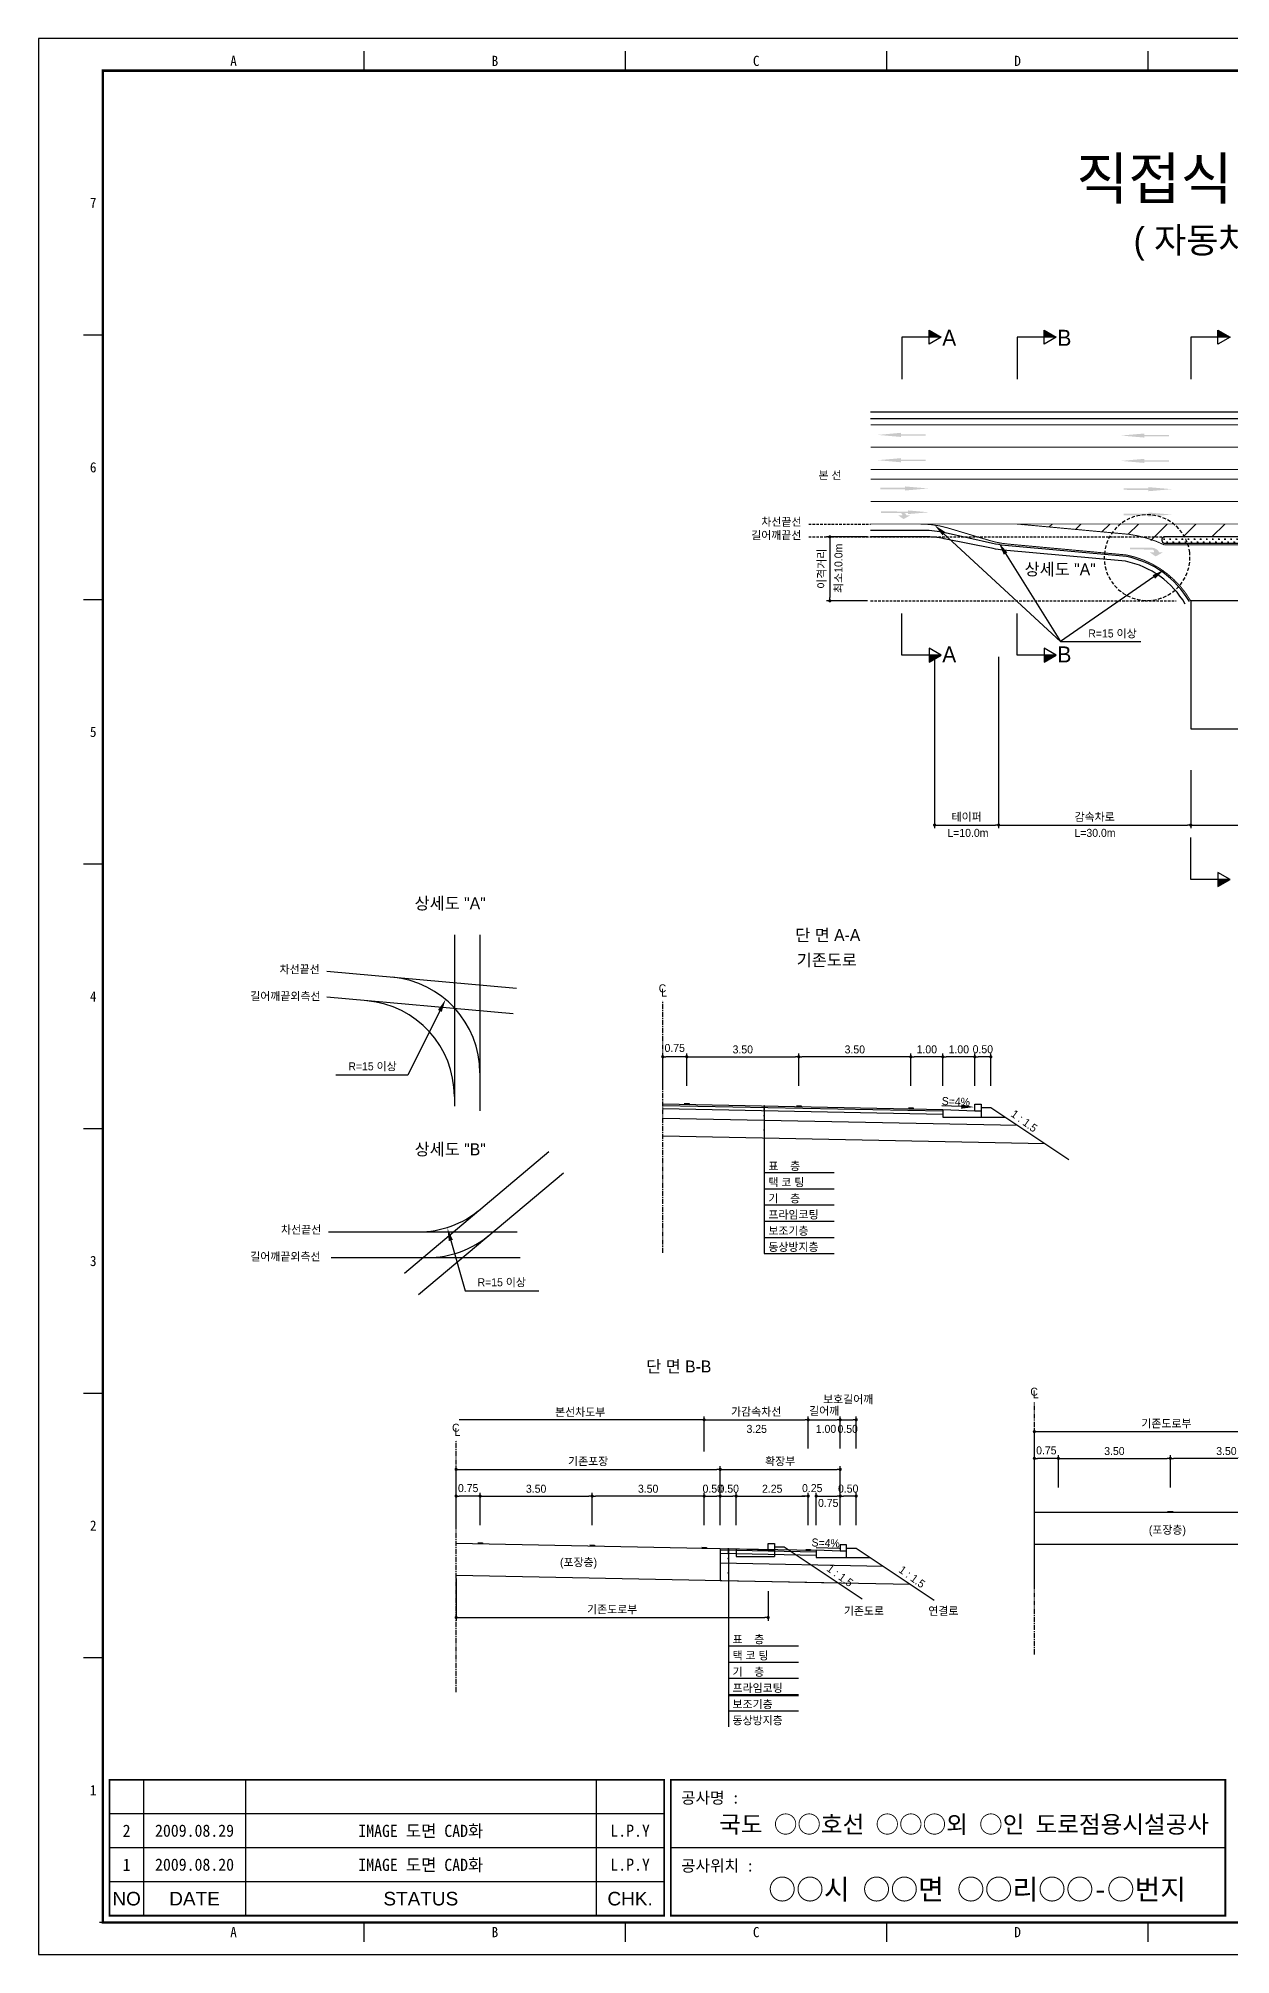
# Model space of a CAD drawing. Header units: millimetres. Extents: x 462 to 886, y -8 to 291.
# Drawn here: x 462.3 to 648.6, y -8.2 to 291.2 of the extents above; entities that cross this region are included whole.
import ezdxf
from ezdxf.enums import TextEntityAlignment as Align

# ---------------------------------------------------------------- set-up
doc = ezdxf.new("R2010")
doc.units = ezdxf.units.MM
doc.header["$LTSCALE"] = 0.25
doc.linetypes.add('CENTER', pattern=[50.8, 31.75, -6.35, 6.35, -6.35])
doc.linetypes.add('HIDDEN', pattern=[9.525, 6.35, -3.175])
for name, color, linetype in [('CC-GSTR-0004', 4, 'Continuous'), ('CM-LANE-0030', 30, 'Continuous'), ('CZ-DIMT-0002', 7, 'Continuous'), ('CZ-EXST-0002', 22, 'Continuous'), ('CZ-LIN1-0007', 7, 'Continuous'), ('CZ-LIN2-0003', 3, 'Continuous'), ('CZ-LINE-0001', 7, 'Continuous'), ('CZ-TEXT-BOX0', 7, 'Continuous'), ('TITLE', 7, 'Continuous')]:
    doc.layers.add(name, color=color, linetype=linetype)
doc.styles.add('견고딕', font='arial.ttf')
doc.styles.add('돋움', font='')
doc.styles.add('돋음체', font='')
doc.styles.get('돋움').set_extended_font_data('Dotum')
doc.styles.get('돋음체').set_extended_font_data('DotumChe')

# ---------------------------------------------------------------- blocks, each defined once
blk = doc.blocks.new('_Dot')
at = {"color": 0, "linetype": 'ByBlock', "lineweight": -2}
blk.add_line((-0.5, 0), (-1, 0), dxfattribs=at)
at = {"color": 0, "linetype": 'ByBlock', "const_width": 0.5}
blk.add_lwpolyline([(-0.25, 0, 1), (0.25, 0, 1)], format="xyb", close=True, dxfattribs=at)

msp = doc.modelspace()

# ---------------------------------------------------------------- hatches: boundary and pattern name
at = {"layer": 'CM-LANE-0030'}
h = msp.add_hatch(dxfattribs=at)
h.set_pattern_fill('ANSI31', color=256, style=0)
h.set_pattern_definition([(45, (467.0835, 25.7945), (-2.245064, 2.245064), [])])
h.paths.add_polyline_path([(677.78, 213.33, -0.830663), (677.96, 212.36, 0.001236), (677.88, 212.33), (679.39, 212.33, -0.050333), (682.99, 213.04), (727.4, 215.33), (615.2, 215.33), (632.77, 213.71, -0.062108), (637.07, 212.33), (638.19, 212.33, 0.001633), (638.08, 212.39, -0.783474), (638.31, 213.33)])
at = {"layer": 'CZ-LIN1-0007'}
for points in [[(597.09, 229.58), (597.09, 229.36), (600.91, 229.36), (600.91, 229.15), (597.09, 229.15), (597.09, 228.93), (593.44, 229.25)], [(635.1, 229.47), (635.1, 229.26), (638.92, 229.26), (638.92, 229.04), (635.1, 229.04), (635.1, 228.83), (631.45, 229.15)], [(597.09, 225.62), (597.09, 225.4), (600.91, 225.4), (600.91, 225.19), (597.09, 225.19), (597.09, 224.97), (593.44, 225.3)], [(635.1, 225.51), (635.1, 225.3), (638.92, 225.3), (638.92, 225.08), (635.1, 225.08), (635.1, 224.87), (631.45, 225.19)], [(597.69, 221.2), (597.69, 220.99), (593.87, 220.99), (593.87, 220.77), (597.69, 220.77), (597.69, 220.56), (601.34, 220.88)], [(635.71, 221.09), (635.71, 220.88), (631.88, 220.88), (631.88, 220.67), (635.71, 220.66), (635.71, 220.45), (639.36, 220.77)], [(597.05, 217.28, -0.267976), (597.96, 216.67), (598.51, 216.68), (597.48, 216.1), (596.65, 216.67), (597.26, 216.67, 0.504994), (596.99, 217.04), (593.94, 217.06), (593.94, 217.3)], [(598.18, 217.45), (598.18, 217.26), (594.75, 217.26), (594.75, 217.07), (598.18, 217.07), (598.18, 216.88), (601.45, 217.16)], [(635.71, 217.13), (635.71, 216.92), (631.88, 216.92), (631.88, 216.71), (635.71, 216.71), (635.71, 216.49), (639.36, 216.81)], [(636.37, 211.61, -0.267976), (637.4, 210.92), (638.03, 210.92), (636.85, 210.27), (635.91, 210.91), (636.6, 210.92, 0.504994), (636.3, 211.34), (632.83, 211.36), (632.83, 211.63)], [(563.98, 124.67), (563.98, 124.8), (563.23, 124.81), (563.23, 124.69)], [(581.48, 124.32), (581.48, 124.45), (580.73, 124.46), (580.73, 124.34)], [(598.98, 123.97), (598.98, 124.1), (598.23, 124.11), (598.23, 123.99)], [(639.53, 60.96), (639.53, 61.08), (638.78, 61.08), (638.78, 60.96)], [(531.71, 56.04), (531.71, 56.16), (530.96, 56.18), (530.96, 56.05)], [(549.21, 55.69), (549.21, 55.81), (548.46, 55.83), (548.46, 55.7)], [(566.71, 55.34), (566.71, 55.46), (565.96, 55.48), (565.96, 55.35)], [(582.96, 55.01), (582.96, 55.14), (582.21, 55.15), (582.21, 55.03)]]:
    msp.add_hatch(color=256, dxfattribs=at).paths.add_polyline_path(points)
at = {"layer": 'CZ-LIN2-0003'}
h = msp.add_hatch(dxfattribs=at)
h.set_pattern_fill('CROSS', color=256, scale=0.075, style=0)
h.set_pattern_definition([(0, (467.0835, 25.79445), (0.47625, 0.47625), [0.238125, -0.714375]), (90, (467.20256, 25.6754), (-0.47625, 0.47625), [0.238125, -0.714375])])
h.paths.add_polyline_path([(677.88, 212.33, -0.001236), (677.96, 212.36, 0.830663), (677.78, 213.33), (638.31, 213.33, 0.783474), (638.08, 212.39, -0.001633), (638.19, 212.33)])
at = {"layer": 'CZ-LINE-0001'}
for points in [[(601.45, 245.6), (601.45, 244.5), (603.36, 244.5)], [(619.44, 245.6), (619.44, 244.5), (621.34, 244.5)], [(646.57, 245.6), (646.57, 244.5), (648.48, 244.5)], [(603.36, 194.83), (601.45, 194.83), (601.45, 193.73)], [(621.34, 194.83), (619.44, 194.83), (619.44, 193.73)], [(648.48, 159.79), (646.57, 159.79), (646.57, 158.69)]]:
    msp.add_hatch(color=256, dxfattribs=at).paths.add_polyline_path(points)

# ---------------------------------------------------------------- linework, layer by layer
at = {"color": 0, "linetype": 'ByBlock', "lineweight": -2}
msp.add_line((566.08, 75.39), (565.83, 75.39), dxfattribs=at)
at = {"color": 0, "linetype": 'ByBlock', "const_width": 0.25}
msp.add_lwpolyline([(566.21, 75.39, 1), (566.46, 75.39, 1)], format="xyb", close=True, dxfattribs=at)
at = {"layer": 'CC-GSTR-0004'}
for p, q in [((603.61, 123.88), (608.61, 123.68)), ((603.61, 123.88), (603.61, 122.68)), ((608.61, 124.68), (609.61, 124.68)), ((608.61, 123.68), (608.61, 124.68)), ((608.61, 123.68), (609.61, 123.68)), ((609.61, 124.68), (609.61, 122.68)), ((603.61, 122.68), (609.61, 122.68))]:
    msp.add_line(p, q, dxfattribs=at)
for points in [[(592.33, 232.83), (762.33, 232.83)], [(592.33, 231.83), (762.33, 231.83)], [(588.58, 54.85), (587.58, 54.85), (583.83, 55), (583.83, 53.85), (588.58, 53.85), (588.58, 55.85), (587.58, 55.85), (587.58, 54.85)]]:
    msp.add_lwpolyline(points, dxfattribs=at)
for points in [[(642.12, 203.2, 0.214554), (632.28, 210.25), (613.28, 211.99), (613.28, 211.99, -0.032516), (611.36, 212.3), (611.36, 212.3), (603.96, 213.96, 0.055483), (600.66, 214.33), (592.33, 214.33)], [(641.47, 202.83, 0.213816), (632.17, 209.5), (613.04, 211.26), (613.04, 211.26, -0.026776), (611.45, 211.49), (611.45, 211.49), (603.8, 213.03, 0.049732), (600.84, 213.33), (592.33, 213.33)]]:
    msp.add_lwpolyline(points, format="xyb", dxfattribs=at)
at = {"layer": 'CM-LANE-0030', "const_width": 0.15}
for points in [[(592.33, 223.83), (762.33, 223.83)], [(592.33, 222.33), (762.33, 222.33)]]:
    msp.add_lwpolyline(points, dxfattribs=at)
msp.add_lwpolyline([(727.4, 215.33), (615.2, 215.33), (632.77, 213.71, -0.076684), (638.19, 212.08), (677.88, 212.08, -0.059037), (682.99, 213.04)], format="xyb", close=True, dxfattribs=at)
at = {"layer": 'CZ-EXST-0002'}
for p, q in [((527.31, 151.16), (527.31, 124.38)), ((531.29, 151.16), (531.29, 123.65)), ((537.01, 142.79), (507.41, 145.42)), ((536.51, 138.82), (507.41, 141.41)), ((519.52, 98.32), (542.07, 117.3)), ((521.73, 94.95), (544.33, 113.98)), ((507.64, 104.74), (537.12, 104.74)), ((508.06, 100.74), (537.6, 100.74)), ((617.91, 60.96), (659.16, 60.96)), ((527.58, 56.12), (571.33, 55.25)), ((571.33, 55.25), (576.33, 55.05)), ((571.33, 55.25), (571.33, 54.05)), ((571.33, 54.05), (577.33, 54.05)), ((576.33, 56.05), (577.33, 56.05)), ((576.33, 55.05), (576.33, 56.05)), ((576.33, 55.05), (577.33, 55.05)), ((577.33, 56.05), (577.33, 54.05)), ((577.33, 55.55), (578.83, 55.55)), ((578.83, 55.55), (591.03, 47.41)), ((617.91, 55.96), (659.16, 55.96)), ((527.58, 51.12), (587.26, 49.93))]:
    msp.add_line(p, q, dxfattribs=at)
at = {"layer": 'CZ-LIN1-0007'}
for p, q in [((563.23, 124.81), (563.98, 124.8)), ((563.23, 124.69), (563.98, 124.67)), ((563.98, 124.8), (563.98, 124.67)), ((580.73, 124.46), (581.48, 124.45)), ((580.73, 124.34), (581.48, 124.32)), ((581.48, 124.45), (581.48, 124.32)), ((598.23, 124.11), (598.98, 124.1)), ((598.23, 123.99), (598.98, 123.97)), ((598.98, 124.1), (598.98, 123.97)), ((638.78, 60.96), (638.78, 61.08)), ((638.78, 61.08), (639.53, 61.08)), ((639.53, 60.96), (638.78, 60.96)), ((639.53, 61.08), (639.53, 60.96)), ((530.96, 56.18), (531.71, 56.16)), ((530.96, 56.05), (531.71, 56.04)), ((531.71, 56.16), (531.71, 56.04)), ((548.46, 55.83), (549.21, 55.81)), ((548.46, 55.7), (549.21, 55.69)), ((549.21, 55.81), (549.21, 55.69)), ((565.96, 55.48), (566.71, 55.46)), ((565.96, 55.35), (566.71, 55.34)), ((566.71, 55.46), (566.71, 55.34)), ((582.21, 55.15), (582.96, 55.14)), ((582.21, 55.03), (582.96, 55.01)), ((582.96, 55.14), (582.96, 55.01))]:
    msp.add_line(p, q, dxfattribs=at)
at = {"layer": 'CZ-LIN1-0007', "const_width": 0.15}
msp.add_lwpolyline([(592.33, 230.83), (762.33, 230.83)], dxfattribs=at)
at = {"layer": 'CZ-LIN1-0007', "linetype": 'HIDDEN', "const_width": 0.15}
for points in [[(592.33, 227.33), (762.33, 227.33)], [(592.33, 218.83), (762.33, 218.83)], [(600.13, 215.33), (615.2, 215.33)]]:
    msp.add_lwpolyline(points, dxfattribs=at)
at = {"layer": 'CZ-LIN1-0007', "const_width": 0.15}
msp.add_lwpolyline([(642.33, 203.33, 0.214787), (632.31, 210.49), (613.83, 212.19), (613.83, 212.19, -0.049984), (610.89, 212.76), (610.89, 212.76), (604.44, 214.7), (604.44, 214.7, 0.072993), (600.13, 215.33), (600.13, 215.33), (592.33, 215.33)], format="xyb", dxfattribs=at)
at = {"layer": 'CZ-LIN2-0003'}
for p, q in [((559.86, 124.76), (603.61, 123.88)), ((559.86, 124.51), (603.61, 123.63)), ((559.86, 124.01), (603.61, 123.13)), ((609.61, 124.18), (611.11, 124.18)), ((611.11, 124.18), (623.31, 116.05)), ((559.86, 122.51), (615.28, 121.4)), ((559.86, 119.76), (619.53, 118.56)), ((609.61, 122.68), (613.36, 122.68)), ((568.83, 55.3), (583.83, 55)), ((568.83, 55.3), (568.83, 50.3)), ((568.83, 55.05), (583.83, 54.75)), ((568.83, 54.55), (583.83, 54.25)), ((588.58, 55.35), (590.08, 55.35)), ((590.08, 55.35), (602.28, 47.21)), ((568.83, 53.05), (594.29, 52.54)), ((588.58, 53.85), (592.33, 53.85)), ((568.83, 50.3), (598.55, 49.7))]:
    msp.add_line(p, q, dxfattribs=at)
msp.add_lwpolyline([(677.96, 212.36, 0.830663), (677.78, 213.33), (638.31, 213.33, 0.783474), (638.08, 212.39, -0.001633), (638.19, 212.33), (677.88, 212.33)], format="xyb", dxfattribs=at)
msp.add_lwpolyline([(672.33, 203.33), (642.33, 203.33), (642.33, 183.33), (672.33, 183.33)], close=True, dxfattribs=at)
for centre, start, end in [((516.29, 129.57), 0, 84.9204), ((512.31, 125.91), 0, 84.9204), ((521.67, 119.74), 270, 310.097), ((523.13, 115.74), 270, 310.097)]:
    msp.add_arc(centre, 15, start, end, dxfattribs=at)
at = {"layer": 'CZ-LINE-0001'}
for p, q in [((601.45, 243.4), (601.45, 245.6)), ((601.45, 245.6), (603.36, 244.5)), ((619.44, 243.4), (619.44, 245.6)), ((619.44, 245.6), (621.34, 244.5)), ((646.57, 243.4), (646.57, 245.6)), ((646.57, 245.6), (648.48, 244.5)), ((603.36, 244.5), (597.21, 244.5)), ((597.21, 244.5), (597.21, 237.96)), ((603.36, 244.5), (601.45, 243.4)), ((621.34, 244.5), (615.2, 244.5)), ((615.2, 244.5), (615.2, 237.96)), ((621.34, 244.5), (619.44, 243.4)), ((648.48, 244.5), (642.33, 244.5)), ((642.33, 244.5), (642.33, 237.96)), ((648.48, 244.5), (646.57, 243.4)), ((591.83, 213.33), (585.45, 213.33)), ((585.95, 212.83), (585.95, 203.83)), ((591.83, 203.33), (585.45, 203.33)), ((597.21, 194.83), (597.21, 201.37)), ((615.2, 194.83), (615.2, 201.37)), ((603.36, 194.83), (597.21, 194.83)), ((603.36, 194.83), (601.45, 195.93)), ((601.45, 195.93), (601.45, 193.73)), ((601.45, 193.73), (603.36, 194.83)), ((621.34, 194.83), (615.2, 194.83)), ((621.34, 194.83), (619.44, 195.93)), ((619.44, 195.93), (619.44, 193.73)), ((619.44, 193.73), (621.34, 194.83)), ((622.01, 196.98), (634.53, 196.98)), ((602.33, 194.58), (602.33, 167.8)), ((612.33, 194.58), (612.33, 167.8)), ((612.33, 194.58), (612.33, 167.8)), ((642.33, 176.86), (642.33, 167.8)), ((642.33, 176.86), (642.33, 167.8)), ((602.83, 168.3), (611.83, 168.3)), ((612.83, 168.3), (641.83, 168.3)), ((642.83, 168.3), (671.83, 168.3)), ((642.33, 159.79), (642.33, 166.33)), ((648.48, 159.79), (642.33, 159.79)), ((648.48, 159.79), (646.57, 160.89)), ((646.57, 160.89), (646.57, 158.69)), ((646.57, 158.69), (648.48, 159.79)), ((559.86, 127.55), (559.86, 132.6)), ((563.11, 132.1), (560.36, 132.1)), ((563.61, 127.55), (563.61, 132.6)), ((563.61, 127.55), (563.61, 132.6)), ((564.11, 132.1), (580.61, 132.1)), ((581.11, 127.55), (581.11, 132.6)), ((581.11, 127.55), (581.11, 132.6)), ((598.11, 132.1), (581.61, 132.1)), ((598.61, 127.55), (598.61, 132.6)), ((598.61, 127.55), (598.61, 132.6)), ((603.11, 132.1), (599.11, 132.1)), ((603.61, 127.55), (603.61, 132.6)), ((603.61, 127.55), (603.61, 132.6)), ((608.11, 132.1), (604.11, 132.1)), ((608.61, 129.99), (608.61, 132.6)), ((608.61, 127.55), (608.61, 132.6)), ((610.61, 132.1), (609.11, 132.1)), ((611.11, 127.55), (611.11, 132.6)), ((575.71, 124.44), (575.71, 101.36)), ((575.71, 114.02), (586.64, 114.02)), ((575.71, 111.48), (586.64, 111.48)), ((575.71, 108.95), (586.64, 108.95)), ((575.71, 106.42), (586.64, 106.42)), ((575.71, 103.89), (586.64, 103.89)), ((575.71, 101.36), (586.64, 101.36)), ((565.83, 75.39), (528.08, 75.39)), ((566.33, 70.42), (566.33, 75.89)), ((566.33, 70.92), (566.33, 75.89)), ((566.83, 75.39), (582.08, 75.39)), ((582.58, 70.92), (582.58, 75.89)), ((582.58, 70.92), (582.58, 75.89)), ((583.08, 75.39), (587.08, 75.39)), ((587.58, 70.92), (587.58, 75.89)), ((587.58, 70.92), (587.58, 75.89)), ((588.08, 75.39), (589.58, 75.39)), ((590.08, 70.92), (590.08, 75.89)), ((617.91, 69.86), (617.91, 74.04)), ((618.41, 73.54), (658.66, 73.54)), ((617.91, 49.78), (617.91, 70.19)), ((617.91, 64.81), (617.91, 69.86)), ((621.16, 69.36), (618.41, 69.36)), ((621.66, 64.81), (621.66, 69.86)), ((621.66, 64.81), (621.66, 69.86)), ((622.16, 69.36), (638.66, 69.36)), ((639.16, 64.81), (639.16, 69.86)), ((639.16, 64.81), (639.16, 69.86)), ((656.16, 69.36), (639.66, 69.36)), ((527.58, 63.97), (527.58, 68.14)), ((528.08, 67.64), (568.33, 67.64)), ((568.83, 63.97), (568.83, 68.14)), ((568.83, 63.97), (568.83, 68.14)), ((569.33, 67.64), (587.08, 67.64)), ((587.58, 63.97), (587.58, 68.14)), ((527.58, 58.92), (527.58, 63.97)), ((530.83, 63.47), (528.08, 63.47)), ((531.33, 58.92), (531.33, 63.97)), ((531.33, 58.92), (531.33, 63.97)), ((531.83, 63.47), (548.33, 63.47)), ((548.83, 58.92), (548.83, 63.97)), ((548.83, 58.92), (548.83, 63.97)), ((565.83, 63.47), (549.33, 63.47)), ((566.33, 58.92), (566.33, 63.97)), ((566.33, 58.92), (566.33, 63.97)), ((566.83, 63.47), (568.33, 63.47)), ((568.83, 58.92), (568.83, 63.97)), ((568.83, 58.92), (568.83, 63.97)), ((569.33, 63.47), (570.83, 63.47)), ((571.33, 58.92), (571.33, 63.97)), ((571.33, 58.92), (571.33, 63.97)), ((571.83, 63.47), (582.08, 63.47)), ((582.08, 63.47), (581.58, 63.47)), ((582.58, 58.92), (582.58, 63.97)), ((582.58, 58.92), (582.58, 63.97)), ((583.83, 58.92), (583.83, 63.97)), ((583.83, 58.92), (583.83, 63.97)), ((584.33, 63.47), (587.08, 63.47)), ((584.33, 63.47), (584.83, 63.47)), ((587.58, 58.92), (587.58, 63.97)), ((587.58, 61.36), (587.58, 63.97)), ((589.58, 63.47), (588.08, 63.47)), ((590.08, 58.92), (590.08, 63.97)), ((570.11, 55.27), (570.11, 27.41)), ((527.58, 50.62), (527.58, 44)), ((576.33, 48.62), (576.33, 44)), ((528.08, 44.5), (575.83, 44.5)), ((570.11, 40.07), (581.05, 40.07)), ((570.11, 37.54), (581.05, 37.54)), ((570.11, 35.01), (581.05, 35.01)), ((570.11, 32.47), (581.05, 32.47)), ((570.11, 32.34), (581.05, 32.34)), ((570.11, 29.94), (581.05, 29.94))]:
    msp.add_line(p, q, dxfattribs=at)
at = {"layer": 'CZ-LINE-0001', "linetype": 'HIDDEN', "ltscale": 0.25}
for p, q in [((582.67, 215.33), (592.33, 215.33)), ((582.67, 213.33), (638.31, 213.33)), ((592.33, 203.33), (640.07, 203.33))]:
    msp.add_line(p, q, dxfattribs=at)
at = {"layer": 'CZ-LINE-0001', "linetype": 'HIDDEN', "ltscale": 0.35}
msp.add_line((642.17, 210.86), (642.17, 210.86), dxfattribs=at)
at = {"layer": 'CZ-LINE-0001', "linetype": 'CENTER', "ltscale": 0.1}
for p, q in [((559.86, 101.48), (559.86, 140.86)), ((617.91, 38.74), (617.91, 78.12)), ((527.58, 32.84), (527.58, 72.23))]:
    msp.add_line(p, q, dxfattribs=at)
at = {"layer": 'CZ-LINE-0001'}
for points in [[(603.78, 213.81), (622.01, 196.98)], [(613.41, 210.71), (622.01, 196.98)], [(636.57, 207.07), (622.01, 196.98)], [(525.05, 139.27), (520.04, 129.25), (508.8, 129.25)], [(606.48, 124.32), (603.48, 124.44)], [(526.76, 103.4), (529, 95.51), (540.49, 95.51)], [(587.47, 55.26), (583.83, 55.4)]]:
    msp.add_lwpolyline(points, dxfattribs=at)
at = {"layer": 'CZ-LINE-0001', "linetype": 'HIDDEN', "ltscale": 0.35}
msp.add_arc((635.52, 210.08), 6.7, 6.7667, 6.749, dxfattribs=at)
at = {"layer": 'CZ-LINE-0001', "linetype": 'ByBlock'}
for centre, start, end in [((575.71, 124.38), 0, 180), ((575.71, 124.38), 0, 180), ((575.71, 124.38), 180, 0), ((575.71, 124.38), 180, 0), ((575.71, 124.18), 0, 180), ((575.71, 124.18), 0, 180), ((575.71, 124.18), 180, 0), ((575.71, 124.18), 180, 0), ((575.71, 123.94), 0, 180), ((575.71, 123.94), 0, 180), ((575.71, 123.94), 180, 0), ((575.71, 123.94), 180, 0), ((575.7, 123.69), 0, 180), ((575.7, 123.69), 0, 180), ((575.7, 123.69), 180, 0), ((575.7, 123.69), 180, 0), ((575.7, 122.89), 0, 180), ((575.7, 122.89), 0, 180), ((575.7, 122.89), 180, 0), ((575.7, 122.89), 180, 0), ((575.7, 120.66), 0, 180), ((575.7, 120.66), 0, 180), ((575.7, 120.66), 180, 0), ((575.7, 120.66), 180, 0)]:
    msp.add_arc(centre, 0.0625, start, end, dxfattribs=at)
at = {"layer": 'CZ-LINE-0001'}
for centre, start, end in [((570.11, 55.21), 0, 180), ((570.11, 55.21), 0, 180), ((570.11, 55.21), 180, 0), ((570.11, 55.21), 180, 0), ((570.11, 55.01), 0, 180), ((570.11, 55.01), 0, 180), ((570.11, 55.01), 180, 0), ((570.11, 55.01), 180, 0), ((570.11, 54.77), 0, 180), ((570.11, 54.77), 0, 180), ((570.11, 54.77), 180, 0), ((570.11, 54.77), 180, 0), ((570.11, 54.52), 0, 180), ((570.11, 54.52), 0, 180), ((570.11, 54.52), 180, 0), ((570.11, 54.52), 180, 0), ((570.11, 53.73), 0, 180), ((570.11, 53.73), 0, 180), ((570.11, 53.73), 180, 0), ((570.11, 53.73), 180, 0), ((570.11, 51.49), 0, 180), ((570.11, 51.49), 0, 180), ((570.11, 51.49), 180, 0), ((570.11, 51.49), 180, 0)]:
    msp.add_arc(centre, 0.0625, start, end, dxfattribs=at)
for points in [[(603.55, 213.57), (602.31, 215.17), (604.01, 214.06)], [(613.13, 210.53), (612.35, 212.4), (613.69, 210.89)], [(636.38, 207.34), (638.22, 208.21), (636.76, 206.79)], [(524.75, 139.42), (525.94, 141.06), (525.34, 139.12)], [(606.49, 124.66), (608.48, 124.24), (606.47, 123.99)], [(526.44, 103.3), (526.22, 105.32), (527.08, 103.49)]]:
    msp.add_solid(points, dxfattribs=at)
at = {"layer": 'TITLE', "color": 7, "linetype": 'Continuous'}
for p, q in [((513.22, 286.16), (513.22, 289.19)), ((554.05, 286.16), (554.05, 289.19)), ((594.87, 286.16), (594.87, 289.19)), ((635.7, 286.16), (635.7, 289.19)), ((472.4, 244.84), (469.38, 244.84)), ((472.4, 203.51), (469.38, 203.51)), ((472.4, 162.18), (469.38, 162.18)), ((472.4, 120.85), (469.38, 120.85)), ((472.4, 79.52), (469.38, 79.52)), ((472.4, 38.19), (469.38, 38.19)), ((513.22, -6.16), (513.22, -3.14)), ((554.05, -6.16), (554.05, -3.14)), ((594.87, -6.16), (594.87, -3.14)), ((635.7, -6.16), (635.7, -3.14))]:
    msp.add_line(p, q, dxfattribs=at)
at = {"layer": 'TITLE', "ltscale": 150}
for p, q in [((478.77, 19.14), (478.77, -2.08)), ((494.68, 19.14), (494.68, -2.08)), ((549.46, 19.14), (549.46, -2.08)), ((560.07, 13.84), (473.46, 13.84)), ((560.07, 8.53), (473.46, 8.53)), ((647.74, 8.53), (561.13, 8.53)), ((560.07, 3.23), (473.46, 3.23))]:
    msp.add_line(p, q, dxfattribs=at)
at = {"layer": 'TITLE'}
msp.add_line((880.76, -3.14), (471.9, -3.14), dxfattribs=at)
msp.add_lwpolyline([(462.32, -8.17), (885.68, -8.17), (885.68, 291.2), (462.32, 291.2)], close=True, dxfattribs=at)
at = {"layer": 'TITLE', "linetype": 'Continuous', "const_width": 0.403}
msp.add_lwpolyline([(472.4, -3.14), (472.4, 286.16), (880.65, 286.16), (880.65, -3.14)], close=True, dxfattribs=at)
at = {"layer": 'TITLE', "ltscale": 150, "const_width": 0.265}
for points in [[(473.46, 19.14), (560.07, 19.14), (560.07, -2.08), (473.46, -2.08)], [(561.13, 19.14), (647.74, 19.14), (647.74, -2.08), (561.13, -2.08)]]:
    msp.add_lwpolyline(points, close=True, dxfattribs=at)

# ---------------------------------------------------------------- block references
at = {"layer": 'CZ-LINE-0001', "xscale": 0.5, "yscale": 0.5, "zscale": 0.5}
for p, rotation in [((585.95, 213.33), 90), ((585.95, 203.33), 270), ((602.33, 168.3), 180), ((612.33, 168.3), 180), ((642.33, 168.3), 180), ((559.86, 132.1), 180), ((563.61, 132.1), 180), ((581.11, 132.1), 180), ((598.61, 132.1), 180), ((603.61, 132.1), 180), ((608.61, 132.1), 180), ((566.33, 75.39), 180), ((582.58, 75.39), 180), ((587.58, 75.39), 180), ((617.91, 73.54), 180), ((617.91, 69.36), 180), ((621.66, 69.36), 180), ((639.16, 69.36), 180), ((527.58, 67.64), 180), ((568.83, 67.64), 180), ((527.58, 63.47), 180), ((531.33, 63.47), 180), ((548.83, 63.47), 180), ((566.33, 63.47), 180), ((568.83, 63.47), 180), ((571.33, 63.47), 180), ((583.83, 63.47), 180), ((583.83, 63.47), 180), ((587.58, 63.47), 180), ((527.58, 44.5), 180)]:
    msp.add_blockref('_Dot', p, dxfattribs=dict(at, rotation=rotation))
for p in [(612.33, 168.3), (642.33, 168.3), (563.61, 132.1), (581.11, 132.1), (598.61, 132.1), (603.61, 132.1), (608.61, 132.1), (611.11, 132.1), (582.58, 75.39), (587.58, 75.39), (590.08, 75.39), (621.66, 69.36), (639.16, 69.36), (568.83, 67.64), (587.58, 67.64), (531.33, 63.47), (548.83, 63.47), (566.33, 63.47), (568.83, 63.47), (571.33, 63.47), (582.58, 63.47), (582.58, 63.47), (587.58, 63.47), (590.08, 63.47), (576.33, 44.5)]:
    msp.add_blockref('_Dot', p, dxfattribs=at)

# ---------------------------------------------------------------- texts
at = {"layer": 'CZ-DIMT-0002', "style": '돋움'}
for s, height, p in [('A', 2.5, (604.61, 244.42)), ('B', 2.5, (622.6, 244.42)), ('본 선', 1.25, (585.99, 222.96)), ('차선끝선', 1.25, (578.4, 215.67)), ('길어깨끝선', 1.25, (577.6, 213.57)), ('상세도 "A"', 1.875, (621.94, 208.26)), ('R=15 이상', 1.25, (630.11, 198.23)), ('A', 2.5, (604.61, 194.96)), ('B', 2.5, (622.6, 194.96)), ('L=10.0m', 1.25, (607.53, 167.08)), ('L=30.0m', 1.25, (627.38, 167.08)), ('차선끝선', 1.25, (503.14, 145.76)), ('길어깨끝외측선', 1.25, (500.91, 141.56)), ('C', 1.25, (559.82, 142.79)), ('L', 1.25, (560.08, 142.13)), ('R=15 이상', 1.25, (514.52, 130.61)), ('차선끝선', 1.25, (503.37, 105.08)), ('길어깨끝외측선', 1.25, (500.91, 100.89)), ('R=15 이상', 1.25, (534.71, 96.87)), ('C', 1.25, (617.87, 79.78)), ('L', 1.25, (618.13, 79.39)), ('C', 1.25, (527.54, 74.15)), ('L', 1.25, (527.8, 73.49))]:
    msp.add_text(s, height=height, dxfattribs=at).set_placement(p, align=Align.MIDDLE_CENTER)
msp.add_text('최소10.0m', height=1.25, rotation=90, dxfattribs=at).set_placement((587.93, 204.57))
for s, rotation, p in [('S=4%', 357.7094, (605.65, 125.11)), ('1 : 1.5', 323.8881, (616.32, 122.07)), ('S=4%', 357.7094, (585.31, 56.15)), ('1 : 1.5', 323.8881, (587.55, 51.06)), ('1 : 1.5', 323.8881, (598.8, 50.86))]:
    msp.add_text(s, height=1.25, rotation=rotation, dxfattribs=at).set_placement(p, align=Align.MIDDLE_CENTER)
for s, p in [('표    층', (576.36, 114.4)), ('택 코 팅', (576.36, 111.87)), ('프라임코팅', (576.36, 106.81)), ('기    층', (576.36, 109.34)), ('보조기층', (576.36, 104.28)), ('동상방지층', (576.36, 101.75)), ('3.25', (572.95, 73.34)), ('1.00', (583.77, 73.34)), ('0.50', (587.16, 73.34)), ('(포장층)', (635.79, 57.57)), ('(포장층)', (543.81, 52.51)), ('기존도로', (588.15, 44.9)), ('연결로', (601.34, 44.9)), ('표    층', (570.76, 40.46)), ('택 코 팅', (570.76, 37.93)), ('기    층', (570.76, 35.39)), ('프라임코팅', (570.76, 32.86)), ('보조기층', (570.76, 30.33)), ('동상방지층', (570.76, 27.8))]:
    msp.add_text(s, height=1.25, dxfattribs=at).set_placement(p)
at = {"layer": 'CZ-DIMT-0002', "insert": (546.96, 76.53), "char_height": 1.25, "attachment_point": 5, "style": '돋움'}
msp.add_mtext('본선차도부', dxfattribs=at)
at = {"layer": 'CZ-LINE-0001', "insert": (584.76, 208.33), "char_height": 1.25, "attachment_point": 5, "rotation": 90, "style": '돋움'}
msp.add_mtext('\\A1;이격거리', dxfattribs=at)
at = {"layer": 'CZ-LINE-0001', "char_height": 1.25, "attachment_point": 5, "style": '돋움'}
for s, insert in [('\\A1;테이퍼', (607.33, 169.5)), ('\\A1;감속차로', (627.33, 169.5)), ('\\A1;0.75', (561.73, 133.47)), ('\\A1;3.50', (572.36, 133.24)), ('\\A1;3.50', (589.86, 133.24)), ('\\A1;1.00', (601.11, 133.25)), ('\\A1;1.00', (606.11, 133.25)), ('\\A1;0.50', (609.86, 133.27)), ('\\A1;보호길어깨', (588.83, 78.51)), ('\\A1;가감속차선', (574.46, 76.59)), ('\\A1;길어깨', (585.08, 76.71)), ('\\A1;기존도로부', (638.53, 74.73)), ('\\A1;기존포장', (548.21, 68.84)), ('\\A1;확장부', (578.21, 68.84)), ('\\A1;0.75', (619.78, 70.6)), ('\\A1;3.50', (630.41, 70.5)), ('\\A1;3.50', (647.91, 70.5)), ('\\A1;0.75', (529.46, 64.71)), ('\\A1;3.50', (540.08, 64.61)), ('\\A1;3.50', (557.58, 64.61)), ('\\A1;0.50', (567.67, 64.62)), ('\\A1;0.50', (570.17, 64.62)), ('\\A1;2.25', (576.96, 64.61)), ('\\A1;0.25', (583.21, 64.71)), ('\\A1;0.75', (585.71, 62.39)), ('\\A1;0.50', (588.83, 64.63)), ('\\A1;기존도로부', (551.96, 45.7))]:
    msp.add_mtext(s, dxfattribs=dict(at, insert=insert))
at = {"layer": 'CZ-TEXT-BOX0', "style": '돋움'}
for s, p in [('상세도 "A"', (526.65, 156.07)), ('단 면 A-A', (585.64, 151.11)), ('기존도로', (585.49, 147.21)), ('상세도 "B"', (526.66, 117.65)), ('단 면 B-B', (562.37, 83.72))]:
    msp.add_text(s, height=1.875, dxfattribs=at).set_placement(p, align=Align.MIDDLE_CENTER)
at = {"layer": 'TITLE', "color": 3, "linetype": 'Continuous', "style": '돋음체'}
for s, p in [('A', (492.81, 287.68)), ('B', (533.64, 287.68)), ('C', (574.46, 287.68)), ('D', (615.29, 287.68)), ('7', (470.89, 265.51)), ('6', (470.89, 224.18)), ('5', (470.89, 182.85)), ('4', (470.89, 141.52)), ('3', (470.89, 100.19)), ('2', (470.89, 58.86)), ('1', (470.89, 17.53)), ('A', (492.81, -4.65)), ('B', (533.64, -4.65)), ('C', (574.46, -4.65)), ('D', (615.29, -4.65))]:
    msp.add_text(s, height=1.59, dxfattribs=at).set_placement(p, align=Align.MIDDLE)
at = {"layer": 'TITLE', "style": '돋움'}
for s, height, p in [('직접식 변속차로 계획평면도', 6.5, (675.74, 269.29)), ('( 자동차정비업소 : 4차로 1개소 연결 )', 4, (675.78, 259.66))]:
    msp.add_text(s, height=height, dxfattribs=at).set_placement(p, align=Align.MIDDLE_CENTER)
at = {"layer": 'TITLE', "style": '돋음체'}
for s, p in [('공사명 : ', (562.72, 15.43)), ('공사위치 :', (562.72, 4.82))]:
    msp.add_text(s, height=1.804, dxfattribs=at).set_placement(p)
at = {"layer": 'TITLE', "color": 1, "linetype": 'Continuous', "style": '돋음체'}
msp.add_text('2', height=1.91, dxfattribs=at).set_placement((476.11, 11.19), align=Align.MIDDLE)
at = {"layer": 'TITLE', "linetype": 'Continuous'}
for s, height, style, p in [('2009.08.29', 1.91, '돋음체', (486.72, 11.19)), ('L.P.Y', 1.91, '돋음체', (554.76, 11.19)), ('1', 1.91, '돋음체', (476.11, 5.88)), ('2009.08.20', 1.91, '돋음체', (486.72, 5.88)), ('L.P.Y', 1.91, '돋음체', (554.76, 5.88)), ('NO', 2.122, '견고딕', (476.11, 0.58)), ('DATE', 2.122, '견고딕', (486.72, 0.58)), ('STATUS', 2.122, '견고딕', (522.07, 0.58)), ('CHK.', 2.122, '견고딕', (554.76, 0.58))]:
    msp.add_text(s, height=height, dxfattribs=dict(at, style=style)).set_placement(p, align=Align.MIDDLE)
at = {"layer": 'TITLE', "style": '돋음체'}
for p in [(522.07, 11.19), (522.07, 5.88)]:
    msp.add_text('IMAGE 도면 CAD화', height=1.9099, dxfattribs=at).set_placement(p, align=Align.MIDDLE)
at = {"layer": 'TITLE', "color": 7, "linetype": 'Continuous', "style": '돋음체'}
for s, height, p in [('국도 ○○호선 ○○○외 ○인 도로점용시설공사', 2.7, (606.94, 12.22)), ('○○시 ○○면 ○○리○○-○번지', 3.1832, (608.96, 2.06))]:
    msp.add_text(s, height=height, dxfattribs=at).set_placement(p, align=Align.MIDDLE)

doc.saveas('drawing.dxf')
